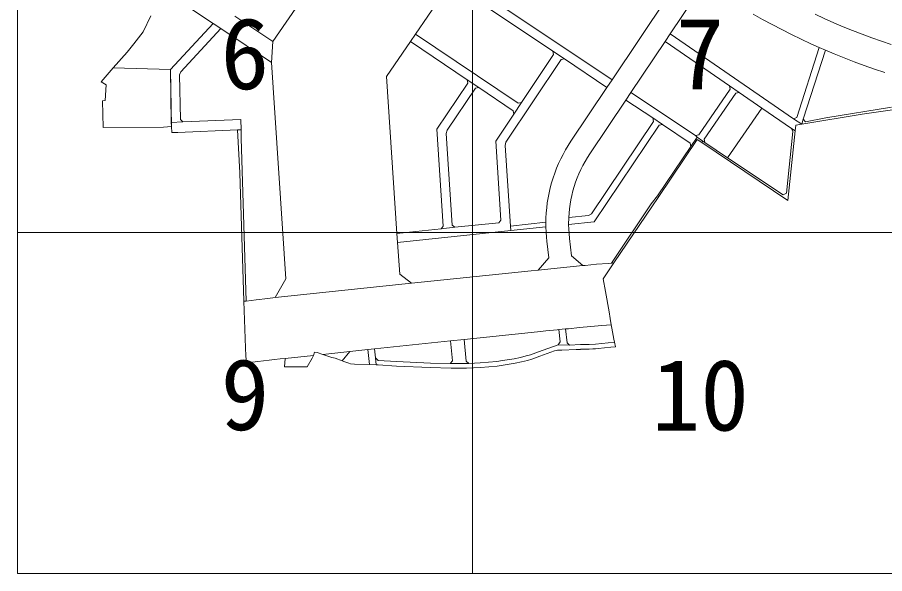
# Model space of a CAD drawing. Units: millimetres, scale not verified. Extents: x 56786042 to 57254500, y 25771750 to 26117216.
# Drawn here: x 57212500 to 57239186, y 26043149 to 26060265 of the extents above; entities that cross this region are included whole.
import ezdxf
from ezdxf.enums import TextEntityAlignment as Align

# ---------------------------------------------------------------- set-up
doc = ezdxf.new("R2010")
doc.units = ezdxf.units.MM
doc.header["$LTSCALE"] = 500
doc.layers.add('レイヤ1', color=7, linetype='Continuous', lineweight=13)
doc.styles.add('ＭＳ ゴシック', font='')
doc.styles.get('ＭＳ ゴシック').set_extended_font_data('MS Gothic')

msp = doc.modelspace()

# ---------------------------------------------------------------- linework, layer by layer
at = {"layer": 'レイヤ1'}
for p, q in [((57212500, 26055269.2), (57212500, 26065229.2)), ((57226500, 26055269.2), (57226500, 26065229.2)), ((57220358.4, 26059525.6), (57222923.2, 26063283)), ((57221676.3, 26061456.2), (57220358.4, 26059525.6)), ((57230798.1, 26058343.8), (57225989.2, 26061566.6)), ((57224750.8, 26059752.3), (57225831.4, 26061335.4)), ((57225831.4, 26061335.4), (57228981.5, 26059224.3)), ((57232816.4, 26061355.4), (57230798.1, 26058343.8)), ((57232585.4, 26059753.4), (57233397.9, 26060965.7)), ((57217860.9, 26060520.2), (57218526.2, 26060075.9)), ((57216374.8, 26059819.4), (57216603.4, 26060315)), ((57220358.4, 26059525.6), (57219194.1, 26060303.2)), ((57235143.1, 26060363), (57235432.9, 26060200)), ((57235432.9, 26060200), (57235725.2, 26060041.5)), ((57237330, 26060227.1), (57237043.9, 26060359)), ((57237618, 26060099.6), (57237330, 26060227.1)), ((57218526.2, 26060075.9), (57217208.4, 26058655.8)), ((57217528.9, 26058589.5), (57218762, 26059918.5)), ((57218762, 26059918.5), (57218526.2, 26060075.9)), ((57218762, 26059918.5), (57220320.9, 26058877.2)), ((57235725.2, 26060041.5), (57236019.9, 26059887.5)), ((57236019.9, 26059887.5), (57236316.9, 26059738.1)), ((57237907.9, 26059976.4), (57237618, 26060099.6)), ((57238199.7, 26059857.8), (57237907.9, 26059976.4)), ((57238493.3, 26059743.6), (57238199.7, 26059857.8)), ((57216084.3, 26059452.8), (57216372.8, 26059815)), ((57216372.8, 26059815), (57216374.8, 26059819.4)), ((57224750.8, 26059752.3), (57224593, 26059521)), ((57227908.7, 26057623.7), (57224750.8, 26059752.3)), ((57232585.4, 26059753.4), (57232429.5, 26059520.8)), ((57236380.1, 26057146.1), (57232585.4, 26059753.4)), ((57236316.9, 26059738.1), (57236616.3, 26059593.3)), ((57236616.3, 26059593.3), (57236917.8, 26059453.2)), ((57238788.6, 26059633.9), (57238493.3, 26059743.6)), ((57239085.5, 26059528.8), (57238788.6, 26059633.9)), ((57215876.4, 26059193.2), (57216084.3, 26059452.8)), ((57220320.9, 26058877.2), (57220358.4, 26059525.6)), ((57223857.7, 26058443.8), (57224593, 26059521)), ((57224593, 26059521), (57226340.4, 26058343.2)), ((57231379.6, 26057954.1), (57232429.5, 26059520.8)), ((57232429.5, 26059520.8), (57234413.5, 26058157.6)), ((57237173.4, 26059338.9), (57236479.5, 26057180.1)), ((57236917.8, 26059453.2), (57237173.4, 26059338.9)), ((57237367, 26059254.9), (57237173.4, 26059338.9)), ((57239384, 26059428.3), (57239085.5, 26059528.8)), ((57215451.8, 26058710.3), (57215876.4, 26059193.2)), ((57229001.8, 26059121.3), (57228011.8, 26057643.9)), ((57228981.5, 26059224.3), (57229001.8, 26059121.3)), ((57229337.4, 26058985.7), (57228981.5, 26059224.3)), ((57236683.6, 26057128.7), (57237367, 26059254.9)), ((57237367, 26059254.9), (57237630.3, 26059144.3)), ((57237630.3, 26059144.3), (57237938.7, 26059020)), ((57220320.9, 26058877.2), (57220765.7, 26052223.6)), ((57227534.1, 26056428.5), (57229234.4, 26058965.4)), ((57229234.4, 26058965.4), (57229337.4, 26058985.7)), ((57229337.4, 26058985.7), (57230642.2, 26058111.2)), ((57237938.7, 26059020), (57238249, 26058900.5)), ((57238249, 26058900.5), (57238561.1, 26058785.8)), ((57238561.1, 26058785.8), (57238874.9, 26058676)), ((57215080.9, 26058286.3), (57215451.8, 26058710.3)), ((57217208.4, 26058655.8), (57215451.8, 26058710.3)), ((57217237.9, 26057030.9), (57217208.4, 26058655.8)), ((57217208.4, 26058655.8), (57217240.2, 26056907.2)), ((57217491.5, 26058491.5), (57217528.9, 26058589.5)), ((57238874.9, 26058676), (57239190.4, 26058571)), ((57215231.3, 26058189.4), (57215080.9, 26058286.3)), ((57217516.4, 26057118.1), (57217491.5, 26058491.5)), ((57224180.2, 26053619.5), (57223857.7, 26058443.8)), ((57226340.4, 26058343.2), (57226360.5, 26058240.1)), ((57226695.7, 26058103.7), (57226340.4, 26058343.2)), ((57230642.2, 26058111.2), (57230798.1, 26058343.8)), ((57215198.1, 26057703.6), (57215231.3, 26058189.4)), ((57226360.5, 26058240.1), (57225404.3, 26056822.7)), ((57225721.1, 26056791.7), (57226592.6, 26058083.7)), ((57226592.6, 26058083.7), (57226695.7, 26058103.7)), ((57226695.7, 26058103.7), (57227753, 26057391.1)), ((57230642.2, 26058111.2), (57229532.6, 26056455.7)), ((57234432.6, 26058054.4), (57233464.6, 26056645.5)), ((57234413.5, 26058157.6), (57234432.6, 26058054.4)), ((57234708.9, 26057954.6), (57234413.5, 26058157.6)), ((57230114.1, 26056066), (57231223.7, 26057721.5)), ((57231379.6, 26057954.1), (57231223.7, 26057721.5)), ((57231223.7, 26057721.5), (57232048.8, 26057168.5)), ((57233361.5, 26056625.7), (57231379.6, 26057954.1)), ((57233630, 26056515.3), (57234605.7, 26057935.5)), ((57234605.7, 26057935.5), (57234708.9, 26057954.6)), ((57234708.9, 26057954.6), (57235406.7, 26057475.2)), ((57215115.2, 26057700.2), (57215198.1, 26057703.6)), ((57215140, 26056879.4), (57215115.2, 26057700.2)), ((57228011.8, 26057643.9), (57227773.2, 26057288)), ((57228011.8, 26057643.9), (57227908.7, 26057623.7)), ((57235406.7, 26057475.2), (57234354.7, 26055944.1)), ((57236319.3, 26056848.2), (57235406.7, 26057475.2)), ((57239398, 26057503.7), (57237372.4, 26057173.7)), ((57227773.2, 26057288), (57227217.6, 26056459)), ((57227753, 26057391.1), (57227773.2, 26057288)), ((57238490.5, 26057282.2), (57236634.4, 26056975.6)), ((57239501.2, 26057433.5), (57238490.5, 26057282.2)), ((57217237.9, 26057030.9), (57217592.8, 26057046.1)), ((57217240.2, 26056907.2), (57217237.9, 26057030.9)), ((57217592.8, 26057046.1), (57217516.4, 26057118.1)), ((57219376.4, 26057122.3), (57217592.8, 26057046.1)), ((57219390.1, 26056801.9), (57219376.4, 26057122.3)), ((57232069.1, 26057065.5), (57230162.4, 26054220.5)), ((57230249.8, 26053973.8), (57232243.5, 26056948.6)), ((57232048.8, 26057168.5), (57232069.1, 26057065.5)), ((57232346.5, 26056968.9), (57232048.8, 26057168.5)), ((57232243.5, 26056948.6), (57232346.5, 26056968.9)), ((57232346.5, 26056968.9), (57233203.2, 26056394.8)), ((57236479.5, 26057180.1), (57236380.1, 26057146.1)), ((57236380.1, 26057146.1), (57236634.4, 26056975.6)), ((57236453.5, 26056945.7), (57236434.5, 26056769.1)), ((57236634.4, 26056975.6), (57236453.5, 26056945.7)), ((57236634.4, 26056975.6), (57236683.6, 26057128.7)), ((57236753.5, 26057050.4), (57236683.6, 26057128.7)), ((57237372.4, 26057173.7), (57236753.5, 26057050.4)), ((57216999.2, 26056887.2), (57215140, 26056879.4)), ((57217240.2, 26056907.2), (57216999.2, 26056887.2)), ((57217251.6, 26056721.1), (57217240.2, 26056907.2)), ((57217436, 26056724.1), (57217251.6, 26056721.1)), ((57219274.7, 26056802.7), (57217436, 26056724.1)), ((57219274.7, 26056802.7), (57219390.1, 26056801.9)), ((57219346.3, 26055482.7), (57219274.7, 26056802.7)), ((57219382.3, 26056546.9), (57219390.1, 26056801.9)), ((57225404.3, 26056822.7), (57225603.5, 26053841.8)), ((57225693.8, 26056690.3), (57225721.1, 26056791.7)), ((57225882, 26053873.8), (57225693.8, 26056690.3)), ((57236162.2, 26054851.3), (57236363.2, 26056752.9)), ((57236434.5, 26056769.1), (57236205.8, 26054632.6)), ((57236434.5, 26056769.1), (57236319.3, 26056848.2)), ((57236363.2, 26056752.9), (57236319.3, 26056848.2)), ((57219544.5, 26051537), (57219382.3, 26056546.9)), ((57227217.6, 26056459), (57227380.1, 26054027.9)), ((57227507, 26056327.1), (57227534.1, 26056428.5)), ((57229532.6, 26056455.7), (57229447.3, 26056323.4)), ((57233414.3, 26056505.9), (57232233, 26054754.7)), ((57233203.2, 26056394.8), (57233223.3, 26056291.8)), ((57233420.2, 26056582.3), (57233223.3, 26056291.8)), ((57233464.6, 26056645.5), (57233361.5, 26056625.7)), ((57233361.5, 26056625.7), (57233420.2, 26056582.3)), ((57233557.5, 26056409.8), (57233414.3, 26056505.9)), ((57233589.8, 26056456.8), (57233420.2, 26056582.3)), ((57233557.5, 26056409.8), (57233589.8, 26056456.8)), ((57236205.8, 26054632.6), (57233557.5, 26056409.8)), ((57233589.8, 26056456.8), (57233649.9, 26056412.3)), ((57233649.9, 26056412.3), (57233630, 26056515.3)), ((57234354.7, 26055944.1), (57233649.9, 26056412.3)), ((57227672.9, 26053844.6), (57227507, 26056327.1)), ((57229366.5, 26056188.2), (57229290.4, 26056050.2)), ((57229447.3, 26056323.4), (57229366.5, 26056188.2)), ((57233223.3, 26056291.8), (57232197.9, 26054778.6)), ((57229219.2, 26055909.8), (57229152.9, 26055766.9)), ((57229290.4, 26056050.2), (57229219.2, 26055909.8)), ((57229966.9, 26055827.9), (57230038.4, 26055948.3)), ((57230038.4, 26055948.3), (57230114.1, 26056066)), ((57234354.7, 26055944.1), (57236067.2, 26054806.6)), ((57229091.6, 26055621.9), (57229035.3, 26055474.8)), ((57229152.9, 26055766.9), (57229091.6, 26055621.9)), ((57229837.2, 26055579.8), (57229899.8, 26055705.1)), ((57229899.8, 26055705.1), (57229966.9, 26055827.9)), ((57219473.3, 26051528.3), (57219346.3, 26055482.7)), ((57228984.1, 26055325.8), (57228938.1, 26055175.2)), ((57229035.3, 26055474.8), (57228984.1, 26055325.8)), ((57229677.5, 26055191.6), (57229726, 26055322.9)), ((57229726, 26055322.9), (57229779.3, 26055452.4)), ((57229779.3, 26055452.4), (57229837.2, 26055579.8)), ((57212500, 26043149.2), (57212500, 26055269.2)), ((57226500, 26043149.2), (57226500, 26055269.2)), ((57228938.1, 26055175.2), (57228897.4, 26055023)), ((57229594.9, 26054924.1), (57229633.8, 26055058.6)), ((57229633.8, 26055058.6), (57229677.5, 26055191.6)), ((57228862, 26054869.6), (57228831.9, 26054715)), ((57228897.4, 26055023), (57228862, 26054869.6)), ((57229531.9, 26054651.4), (57229560.9, 26054788.3)), ((57229560.9, 26054788.3), (57229594.9, 26054924.1)), ((57236067.2, 26054806.6), (57236162.2, 26054851.3)), ((57228807.1, 26054559.5), (57228787.8, 26054403.2)), ((57228831.9, 26054715), (57228807.1, 26054559.5)), ((57229507.9, 26054513.4), (57229531.9, 26054651.4)), ((57232007.3, 26054527.3), (57230782.9, 26052704.2)), ((57232233, 26054754.7), (57230853.4, 26052709.5)), ((57232197.9, 26054778.6), (57232007.3, 26054527.3)), ((57232197.9, 26054778.6), (57232233, 26054754.7)), ((57228787.8, 26054403.2), (57228773.8, 26054246.3)), ((57229475.1, 26054235.4), (57229489, 26054374.7)), ((57229489, 26054374.7), (57229507.9, 26054513.4)), ((57227380.1, 26054027.9), (57227312.5, 26053947.6)), ((57228765.4, 26054089), (57228762.5, 26053958.7)), ((57228773.8, 26054246.3), (57228765.4, 26054089)), ((57229466.6, 26054102.9), (57229462.5, 26053891.3)), ((57229466.6, 26054102.9), (57229475.1, 26054235.4)), ((57230072.5, 26054166.3), (57229466.6, 26054102.9)), ((57230162.4, 26054220.5), (57230072.5, 26054166.3)), ((57225535.9, 26053761.5), (57224180.2, 26053619.5)), ((57225603.5, 26053841.8), (57225535.9, 26053761.5)), ((57225962.3, 26053806.2), (57225535.9, 26053761.5)), ((57225962.3, 26053806.2), (57225882, 26053873.8)), ((57227312.5, 26053947.6), (57225962.3, 26053806.2)), ((57228762.5, 26053958.7), (57227672.9, 26053844.6)), ((57227672.9, 26053844.6), (57227682.3, 26053704.8)), ((57227682.3, 26053704.8), (57228763.5, 26053818.1)), ((57228763.5, 26053818.1), (57228762.5, 26053958.7)), ((57228763.5, 26053818.1), (57228769.9, 26053660.7)), ((57229462.5, 26053891.3), (57230249.8, 26053973.8)), ((57229466.1, 26053751.3), (57229462.5, 26053891.3)), ((57229474.9, 26053611.6), (57229466.1, 26053751.3)), ((57254500, 26053649.2), (57212500, 26053649.2)), ((57224180.2, 26053619.5), (57224198.9, 26053339.9)), ((57224198.9, 26053339.9), (57227682.3, 26053704.8)), ((57228769.9, 26053660.7), (57228781.6, 26053503.6)), ((57228781.6, 26053503.6), (57228795.2, 26053376.9)), ((57229490.1, 26053460.8), (57229474.9, 26053611.6)), ((57229553.9, 26052932.8), (57229490.1, 26053460.8)), ((57224264.2, 26052362.8), (57224198.9, 26053339.9)), ((57228795.2, 26053376.9), (57228856.9, 26052866.2)), ((57229898.5, 26052628.7), (57229553.9, 26052932.8)), ((57228856.9, 26052866.2), (57228529.8, 26052491.5)), ((57230323.3, 26052666.9), (57229969.2, 26052635.3)), ((57230678.6, 26052696.3), (57230323.3, 26052666.9)), ((57230853.4, 26052709.5), (57230524.1, 26052221.3)), ((57230782.9, 26052704.2), (57230678.6, 26052696.3)), ((57230782.9, 26052704.2), (57230853.4, 26052709.5)), ((57228306.1, 26052468.1), (57224630.9, 26052083.1)), ((57228529.8, 26052491.5), (57228306.1, 26052468.1)), ((57228529.8, 26052491.5), (57229898.5, 26052628.7)), ((57229969.2, 26052635.3), (57229898.5, 26052628.7)), ((57220765.7, 26052223.6), (57220430.8, 26051640.7)), ((57224630.9, 26052083.1), (57224264.2, 26052362.8)), ((57230524.1, 26052221.3), (57230593.3, 26051834.9)), ((57224630.9, 26052083.1), (57220430.8, 26051640.7)), ((57220202.2, 26051615.1), (57219849.9, 26051574.2)), ((57220430.8, 26051640.7), (57220202.2, 26051615.1)), ((57230593.3, 26051834.9), (57230706.4, 26051201.6)), ((57219473.3, 26051528.3), (57219544.5, 26051537)), ((57219519.3, 26050094), (57219473.3, 26051528.3)), ((57219849.9, 26051574.2), (57219544.5, 26051537)), ((57230706.4, 26051201.6), (57230742, 26051002.7)), ((57230142.6, 26050753.2), (57230485.7, 26050783.9)), ((57230485.7, 26050783.9), (57230776.5, 26050808)), ((57230742, 26051002.7), (57230776.5, 26050808)), ((57230776.5, 26050808), (57230795, 26050704.1)), ((57226244.5, 26050351.8), (57228503, 26050588.4)), ((57228503, 26050588.4), (57228761, 26050615.4)), ((57228761, 26050615.4), (57229107.8, 26050651.4)), ((57229107.8, 26050651.4), (57229160.1, 26050656.7)), ((57229369, 26050678), (57229160.1, 26050656.7)), ((57229160.1, 26050656.7), (57229199.6, 26050279.4)), ((57229369, 26050678), (57229453.6, 26050686.6)), ((57229414.1, 26050247.3), (57229369, 26050678)), ((57229453.6, 26050686.6), (57229798.6, 26050720.7)), ((57229798.6, 26050720.7), (57230142.6, 26050753.2)), ((57230795, 26050704.1), (57230857.1, 26050368)), ((57223492.3, 26050063.5), (57225826.9, 26050308.1)), ((57226244.5, 26050351.8), (57225826.9, 26050308.1)), ((57225826.9, 26050308.1), (57225891.3, 26049692.8)), ((57226314.4, 26049684.9), (57226244.5, 26050351.8)), ((57229199.6, 26050279.4), (57229143.7, 26050190.5)), ((57229493.8, 26050178.9), (57229414.1, 26050247.3)), ((57230874.8, 26050272.5), (57230287, 26050209.8)), ((57230857.1, 26050368), (57230874.8, 26050272.5)), ((57230874.8, 26050272.5), (57230901.1, 26050130)), ((57219529, 26049852.8), (57219519.3, 26050094)), ((57222733.9, 26049984.1), (57221898.7, 26049895.8)), ((57222492.3, 26049697.2), (57222733.9, 26049984.1)), ((57222733.9, 26049984.1), (57223283.6, 26050041.7)), ((57223492.3, 26050063.5), (57223283.6, 26050041.7)), ((57223283.6, 26050041.7), (57223331.9, 26049579.3)), ((57223521.5, 26049784.6), (57223492.3, 26050063.5)), ((57229143.7, 26050190.5), (57228531.3, 26049971.4)), ((57229032.5, 26050002), (57228578.4, 26049839.5)), ((57229079.3, 26050014.2), (57229032.5, 26050002)), ((57229125.2, 26050020.3), (57229079.3, 26050014.2)), ((57229171.8, 26050023.6), (57229125.2, 26050020.3)), ((57229493.8, 26050178.9), (57229143.7, 26050190.5)), ((57229254.5, 26050027.5), (57229171.8, 26050023.6)), ((57229689.4, 26050044.6), (57229254.5, 26050027.5)), ((57229825.6, 26050194.6), (57229493.8, 26050178.9)), ((57229829.5, 26050046.1), (57229689.4, 26050044.6)), ((57230094, 26050197.2), (57229825.6, 26050194.6)), ((57229829.8, 26050054.4), (57229829.5, 26050046.1)), ((57230097.6, 26050057.1), (57229829.8, 26050054.4)), ((57230287, 26050209.8), (57230094, 26050197.2)), ((57230205.9, 26050065.5), (57230097.6, 26050057.1)), ((57230292.8, 26050062.1), (57230205.9, 26050065.5)), ((57230376.3, 26050073.3), (57230292.8, 26050062.1)), ((57230757.1, 26050117), (57230376.3, 26050073.3)), ((57230901.1, 26050130), (57230757.1, 26050117)), ((57219552.5, 26049633.1), (57219529, 26049852.8)), ((57220244, 26049717.4), (57220072.7, 26049697.3)), ((57220415.7, 26049737.1), (57220244, 26049717.4)), ((57220587.6, 26049756.5), (57220415.7, 26049737.1)), ((57220737.8, 26049773.2), (57220587.6, 26049756.5)), ((57220718.9, 26049516.3), (57220737.8, 26049773.2)), ((57221609.1, 26049865.2), (57220737.8, 26049773.2)), ((57221576.1, 26049778.8), (57221415.6, 26049507.5)), ((57221609.1, 26049865.2), (57221576.1, 26049778.8)), ((57221646, 26049961.8), (57221609.1, 26049865.2)), ((57221721.4, 26049955.3), (57221646, 26049961.8)), ((57221898.7, 26049895.8), (57221721.4, 26049955.3)), ((57222181.3, 26049801), (57221898.7, 26049895.8)), ((57222274.8, 26049780.6), (57222181.3, 26049801)), ((57222492.3, 26049697.2), (57222274.8, 26049780.6)), ((57223597.3, 26049711.9), (57223521.5, 26049784.6)), ((57223521.5, 26049784.6), (57223543.7, 26049573.1)), ((57224169.4, 26049676.2), (57223597.3, 26049711.9)), ((57227787.6, 26049763.3), (57227427.1, 26049703.2)), ((57227978.1, 26049801.6), (57227787.6, 26049763.3)), ((57228156.2, 26049847.3), (57227978.1, 26049801.6)), ((57228192.4, 26049712), (57228009.3, 26049665)), ((57228284.9, 26049883.1), (57228156.2, 26049847.3)), ((57228327.3, 26049749.6), (57228192.4, 26049712)), ((57228531.3, 26049971.4), (57228284.9, 26049883.1)), ((57228578.4, 26049839.5), (57228327.3, 26049749.6)), ((57219560.6, 26049634.2), (57219552.5, 26049633.1)), ((57219730.9, 26049655.8), (57219560.6, 26049634.2)), ((57219901.7, 26049676.8), (57219730.9, 26049655.8)), ((57220072.7, 26049697.3), (57219901.7, 26049676.8)), ((57221415.6, 26049507.5), (57220718.9, 26049516.3)), ((57222546.2, 26049676.5), (57222492.3, 26049697.2)), ((57222701.9, 26049620.4), (57222546.2, 26049676.5)), ((57222754.8, 26049608.5), (57222701.9, 26049620.4)), ((57222874.9, 26049596.5), (57222754.8, 26049608.5)), ((57223331.9, 26049579.3), (57222874.9, 26049596.5)), ((57223543.7, 26049573.1), (57223331.9, 26049579.3)), ((57223599.6, 26049571.5), (57223543.7, 26049573.1)), ((57224161.8, 26049536.4), (57223599.6, 26049571.5)), ((57225205.1, 26049487.6), (57224161.8, 26049536.4)), ((57225209.7, 26049627.5), (57224169.4, 26049676.2)), ((57225846.1, 26049474.9), (57225205.1, 26049487.6)), ((57225820.3, 26049615.4), (57225209.7, 26049627.5)), ((57225891.3, 26049692.8), (57225820.3, 26049615.4)), ((57226394.1, 26049616.6), (57225820.3, 26049615.4)), ((57226325.1, 26049473.1), (57225846.1, 26049474.9)), ((57226394.1, 26049616.6), (57226314.4, 26049684.9)), ((57226750.1, 26049493.6), (57226325.1, 26049473.1)), ((57226740.8, 26049633.4), (57226394.1, 26049616.6)), ((57227252.3, 26049676.5), (57226740.8, 26049633.4)), ((57227268.7, 26049537.4), (57226750.1, 26049493.6)), ((57227427.1, 26049703.2), (57227252.3, 26049676.5)), ((57227449.2, 26049564.9), (57227268.7, 26049537.4)), ((57227812.9, 26049625.6), (57227449.2, 26049564.9)), ((57228009.3, 26049665), (57227812.9, 26049625.6)), ((57240500, 26043149.2), (57212500, 26043149.2))]:
    msp.add_line(p, q, dxfattribs=at)

# ---------------------------------------------------------------- texts
at = {"layer": 'レイヤ1', "style": 'ＭＳ ゴシック'}
for s, p in [('6', (57218753.4, 26057395.6)), ('7', (57232753.4, 26057395.6)), ('9', (57218755.8, 26046907.2)), ('10', (57232019.4, 26046892.1))]:
    msp.add_text(s, height=2199, dxfattribs=at).set_placement(p, align=Align.BOTTOM_LEFT)

doc.saveas('drawing.dxf')
